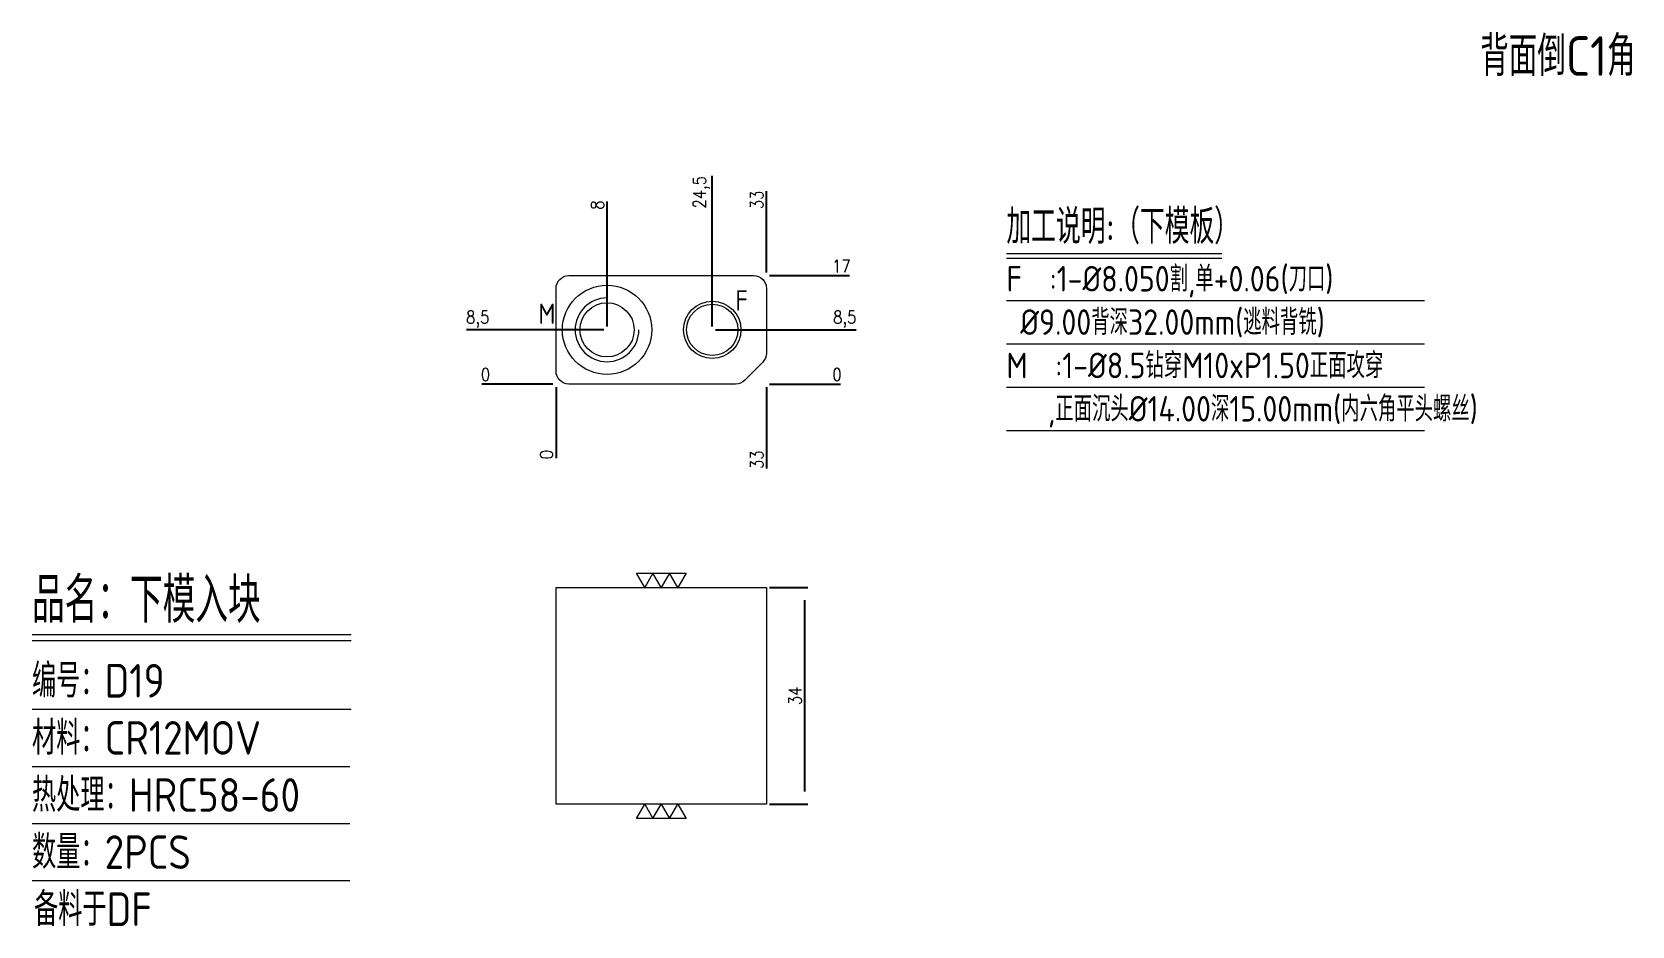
# Model space of a CAD drawing. Header units: millimetres. Extents: x 111328 to 111579, y 600 to 740.
import ezdxf
from ezdxf.enums import TextEntityAlignment as Align

# ---------------------------------------------------------------- set-up
doc = ezdxf.new("R2010")
doc.units = ezdxf.units.MM
doc.linetypes.add('HIDDEN', pattern=[0])
for name, color, linetype in [('DIE_P', 2, 'Continuous'), ('DIM', 4, 'Continuous'), ('TEXT', 4, 'Continuous')]:
    doc.layers.add(name, color=color, linetype=linetype)
doc.styles.add('gbenor', font='gbenor.shx', dxfattribs={"bigfont": 'gbcbig.shx'})
doc.styles.get("Standard").update_dxf_attribs({"font": 'txt.shx', "width": 0.85, "bigfont": 'ctxt.shx'})
doc.dimstyles.new('T-2-WX', dxfattribs={"dimtxt": 2, "dimasz": 2, "dimexe": 0.5, "dimexo": 0.5, "dimgap": 0.5, "dimtad": 1, "dimtxsty": 'Standard', "dimblk": 'OPEN30', "dimcen": 0, "dimazin": 3, "dimtfac": 1, "dimtmove": 0, "dimatfit": 3, "dimldrblk": 'OPEN30', "dimlwd": -1, "dimlwe": -1})

# ---------------------------------------------------------------- blocks, each defined once
blk = doc.blocks.new('*D7579')
at = {"layer": 'Defpoints', "color": 0}
for p in [(111410.15, 685.13), (111443.15, 685.13), (111453.15, 685.13)]:
    blk.add_point(p, dxfattribs=at)
at = {"layer": 'DIM', "color": 0}
blk.add_line((111443.65, 685.13), (111454.79, 685.13), dxfattribs=at)
at = {"layer": 'DIM', "color": 0, "lineweight": 5, "insert": (111454.22, 686.63), "char_height": 2, "attachment_point": 5}
blk.add_mtext('0', dxfattribs=at)
blk = doc.blocks.new('_Open30')
blk = doc.blocks.new('*D7580')
at = {"layer": 'Defpoints', "color": 0}
for p in [(111434.65, 693.63), (111453.15, 693.63), (111410.15, 685.13)]:
    blk.add_point(p, dxfattribs=at)
at = {"layer": 'DIM', "color": 0}
for p, q in [((111435.15, 693.63), (111445.15, 693.63)), ((111445.15, 693.63), (111449.15, 693.63)), ((111449.15, 693.63), (111457.21, 693.63))]:
    blk.add_line(p, q, dxfattribs=at)
at = {"layer": 'DIM', "color": 0, "lineweight": 5, "insert": (111455.43, 695.32), "char_height": 2, "attachment_point": 5}
blk.add_mtext('8,5', dxfattribs=at)
blk = doc.blocks.new('*D7581')
at = {"layer": 'Defpoints', "color": 0}
for p in [(111443.15, 702.13), (111453.15, 702.13), (111410.15, 685.13)]:
    blk.add_point(p, dxfattribs=at)
at = {"layer": 'DIM', "color": 0}
for p, q in [((111443.65, 702.13), (111447.15, 702.13)), ((111447.15, 702.13), (111449.15, 702.13)), ((111449.15, 702.13), (111456.16, 702.13))]:
    blk.add_line(p, q, dxfattribs=at)
at = {"layer": 'DIM', "color": 0, "lineweight": 5, "insert": (111454.91, 703.63), "char_height": 2, "attachment_point": 5}
blk.add_mtext('17', dxfattribs=at)
blk = doc.blocks.new('*D7582')
at = {"layer": 'Defpoints', "color": 0}
for p in [(111400.15, 685.13), (111410.15, 685.13), (111410.15, 685.13)]:
    blk.add_point(p, dxfattribs=at)
at = {"layer": 'DIM', "color": 0}
blk.add_line((111409.65, 685.13), (111398.52, 685.13), dxfattribs=at)
at = {"layer": 'DIM', "color": 0, "lineweight": 5, "insert": (111399.09, 686.63), "char_height": 2, "attachment_point": 5}
blk.add_mtext('0', dxfattribs=at)
blk = doc.blocks.new('*D7583')
at = {"layer": 'Defpoints', "color": 0}
for p in [(111400.15, 693.63), (111418.15, 693.63), (111410.15, 685.13)]:
    blk.add_point(p, dxfattribs=at)
at = {"layer": 'DIM', "color": 0}
for p, q in [((111404.15, 693.63), (111396.09, 693.63)), ((111408.15, 693.63), (111404.15, 693.63)), ((111417.65, 693.63), (111408.15, 693.63))]:
    blk.add_line(p, q, dxfattribs=at)
at = {"layer": 'DIM', "color": 0, "lineweight": 5, "insert": (111397.87, 695.32), "char_height": 2, "attachment_point": 5}
blk.add_mtext('8,5', dxfattribs=at)
blk = doc.blocks.new('*D7584')
at = {"layer": 'Defpoints', "color": 0}
for p in [(111410.15, 685.13), (111443.15, 685.13), (111443.15, 675.13)]:
    blk.add_point(p, dxfattribs=at)
at = {"layer": 'DIM', "color": 0}
for p, q in [((111443.15, 684.63), (111443.15, 681.13)), ((111443.15, 681.13), (111443.15, 679.13)), ((111443.15, 679.13), (111443.15, 671.88))]:
    blk.add_line(p, q, dxfattribs=at)
at = {"layer": 'DIM', "color": 0, "lineweight": 5, "insert": (111441.65, 673.25), "char_height": 2, "attachment_point": 5, "rotation": 90}
blk.add_mtext('33', dxfattribs=at)
blk = doc.blocks.new('*D7585')
at = {"layer": 'Defpoints', "color": 0}
for p in [(111410.15, 685.13), (111410.15, 685.13), (111410.15, 675.13)]:
    blk.add_point(p, dxfattribs=at)
at = {"layer": 'DIM', "color": 0}
blk.add_line((111410.15, 684.63), (111410.15, 673.5), dxfattribs=at)
at = {"layer": 'DIM', "color": 0, "lineweight": 5, "insert": (111408.65, 674.06), "char_height": 2, "attachment_point": 5, "rotation": 90}
blk.add_mtext('0', dxfattribs=at)
blk = doc.blocks.new('*D7586')
at = {"layer": 'Defpoints', "color": 0}
for p in [(111443.15, 712.13), (111443.15, 702.13), (111410.15, 685.13)]:
    blk.add_point(p, dxfattribs=at)
at = {"layer": 'DIM', "color": 0}
for p, q in [((111443.15, 708.13), (111443.15, 715.38)), ((111443.15, 706.13), (111443.15, 708.13)), ((111443.15, 702.63), (111443.15, 706.13))]:
    blk.add_line(p, q, dxfattribs=at)
at = {"layer": 'DIM', "color": 0, "lineweight": 5, "insert": (111441.65, 714.01), "char_height": 2, "attachment_point": 5, "rotation": 90}
blk.add_mtext('33', dxfattribs=at)
blk = doc.blocks.new('*D7587')
at = {"layer": 'Defpoints', "color": 0}
for p in [(111434.65, 712.13), (111434.65, 693.63), (111410.15, 685.13)]:
    blk.add_point(p, dxfattribs=at)
at = {"layer": 'DIM', "color": 0}
for p, q in [((111434.65, 708.13), (111434.65, 717.81)), ((111434.65, 704.13), (111434.65, 708.13)), ((111434.65, 694.13), (111434.65, 704.13))]:
    blk.add_line(p, q, dxfattribs=at)
at = {"layer": 'DIM', "color": 0, "lineweight": 5, "insert": (111432.96, 715.22), "char_height": 2, "attachment_point": 5, "rotation": 90}
blk.add_mtext('24,5', dxfattribs=at)
blk = doc.blocks.new('*D7588')
at = {"layer": 'Defpoints', "color": 0}
for p in [(111418.15, 712.13), (111418.15, 693.63), (111410.15, 685.13)]:
    blk.add_point(p, dxfattribs=at)
at = {"layer": 'DIM', "color": 0}
for p, q in [((111418.15, 708.13), (111418.15, 713.76)), ((111418.15, 704.13), (111418.15, 708.13)), ((111418.15, 694.13), (111418.15, 704.13))]:
    blk.add_line(p, q, dxfattribs=at)
at = {"layer": 'DIM', "color": 0, "lineweight": 5, "insert": (111416.65, 713.2), "char_height": 2, "attachment_point": 5, "rotation": 90}
blk.add_mtext('8', dxfattribs=at)
blk = doc.blocks.new('*D7589')
at = {"layer": 'Defpoints', "color": 0}
for p in [(111443.15, 653.21), (111449.15, 653.21), (111443.15, 619.21)]:
    blk.add_point(p, dxfattribs=at)
at = {"layer": 'DIM', "color": 0}
for p, q in [((111443.65, 653.21), (111449.65, 653.21)), ((111449.15, 621.21), (111449.15, 651.21)), ((111443.65, 619.21), (111449.65, 619.21))]:
    blk.add_line(p, q, dxfattribs=at)
at = {"layer": 'DIM', "color": 0, "lineweight": 5, "insert": (111447.65, 636.21), "char_height": 2, "attachment_point": 5, "rotation": 90}
blk.add_mtext('34', dxfattribs=at)

msp = doc.modelspace()

# ---------------------------------------------------------------- linework, layer by layer
at = {"layer": 'DIE_P', "linetype": 'Continuous', "lineweight": 5}
msp.add_lwpolyline([(111438.324, 685.13), (111412.153, 685.13, -0.4142136), (111410.153, 687.13), (111410.153, 700.13, -0.4142136), (111412.153, 702.13), (111441.153, 702.13, -0.4142136), (111443.153, 700.13), (111443.153, 689.958, -0.1989124), (111442.567, 688.544), (111439.738, 685.716, -0.1989124)], format="xyb", close=True, dxfattribs=at)
at = {"layer": 'DIE_P', "color": 4, "lineweight": 5}
for points in [[(111430.55, 655.462), (111429.251, 653.212), (111427.952, 655.462), (111426.653, 653.212), (111425.353, 655.462), (111424.054, 653.212), (111422.755, 655.462), (111430.55, 655.462)], [(111422.755, 616.962), (111424.054, 619.212), (111425.353, 616.962), (111426.653, 619.212), (111427.952, 616.962), (111429.251, 619.212), (111430.55, 616.962), (111422.755, 616.962)]]:
    msp.add_lwpolyline(points, close=True, dxfattribs=at)
at = {"layer": 'DIE_P', "color": 2, "lineweight": 5}
msp.add_lwpolyline([(111410.153, 653.212), (111443.153, 653.212), (111443.153, 619.212), (111410.153, 619.212)], close=True, dxfattribs=at)
at = {"layer": 'DIE_P', "linetype": 'Continuous', "lineweight": 5, "ltscale": 10}
msp.add_circle((111418.153, 693.63), 7, dxfattribs=at)
at = {"layer": 'DIE_P', "lineweight": 5}
msp.add_circle((111418.153, 693.63), 4.25, dxfattribs=at)
at = {"layer": 'DIE_P', "color": 4, "linetype": 'HIDDEN', "lineweight": 5, "ltscale": 0.5}
msp.add_circle((111434.653, 693.63), 4.5, dxfattribs=at)
at = {"layer": 'DIE_P', "color": 1, "linetype": 'Continuous', "lineweight": 5}
msp.add_circle((111434.653, 693.63), 4.025, dxfattribs=at)
at = {"layer": 'DIE_P', "lineweight": 5}
msp.add_arc((111418.153, 693.63), 5, 90, 0, dxfattribs=at)
at = {"layer": 'DIM', "color": 4, "linetype": 'Continuous', "lineweight": 5}
for p, q in [((111327.967, 645.823), (111378.015, 645.823)), ((111327.967, 644.9), (111378.015, 644.9)), ((111327.967, 634.095), (111378.015, 634.095)), ((111327.967, 625.135), (111377.797, 625.135)), ((111327.967, 616.175), (111377.797, 616.175)), ((111327.967, 607.215), (111377.797, 607.215))]:
    msp.add_line(p, q, dxfattribs=at)
at = {"layer": 'TEXT', "color": 3, "lineweight": 5}
for p, q in [((111480.789, 705.582), (111514.581, 705.582)), ((111480.789, 704.882), (111514.581, 704.882)), ((111480.789, 698.242), (111546.354, 698.242)), ((111480.789, 691.442), (111546.354, 691.442)), ((111480.789, 684.642), (111546.354, 684.642)), ((111480.789, 677.842), (111546.354, 677.842))]:
    msp.add_line(p, q, dxfattribs=at)

# ---------------------------------------------------------------- texts
at = {"layer": 'DIM', "color": 3, "linetype": 'Continuous', "lineweight": 5, "style": 'gbenor'}
for s, height, p in [('品名：下模入块', 7.1155, (111327.967, 647.667)), ('编号：D19', 5.2707, (111327.967, 635.94)), ('材料：CR12MOV', 5.2707, (111327.967, 626.98)), ('热处理：HRC58-60', 5.27072, (111327.967, 618.02)), ('数量：2PCS', 5.2707, (111327.967, 609.059)), ('备料于DF', 5.2707, (111328.287, 600.099))]:
    msp.add_text(s, height=height, dxfattribs=at).set_placement(p)
at = {"layer": 'TEXT', "color": 4, "lineweight": 5, "style": 'gbenor'}
for s, height, p in [('背面倒C1角', 6.2174, (111555.1, 733.469)), ('加工说明:（下模板）', 5.4, (111480.789, 707.122)), (' %%C9.00背深32.00mm(逃料背铣)', 4, (111480.789, 692.842)), ('M  :1-%%c8.5钻穿M10xP1.50正面攻穿', 4, (111480.789, 686.042)), ('   ,正面沉头%%C14.00深15.00mm(内六角平头螺丝)', 4, (111480.789, 679.242))]:
    msp.add_text(s, height=height, dxfattribs=at).set_placement(p)
at = {"layer": 'TEXT', "color": 1, "lineweight": 5, "style": 'gbenor'}
msp.add_text('F  :1-%%c8.050割,单+0.06(刀口)', height=4, dxfattribs=at).set_placement((111480.789, 699.642))
at = {"layer": 'TEXT', "color": 4, "lineweight": 5, "style": 'gbenor'}
for s, p in [('M', (111408.725, 696.156)), ('F', (111439.262, 698.239))]:
    msp.add_text(s, height=3.2, dxfattribs=at).set_placement(p, align=Align.MIDDLE_CENTER)

# ---------------------------------------------------------------- dimensions: what is measured, and where the dimension line sits
at = {"layer": 'DIM', "color": 4, "lineweight": 5}
for feature_location, offset, dtype, origin, picture, middle in [((111434.653, 693.63), (0, 18.5), 1, (111410.153, 685.13), '*D7587', (111432.962, 715.22)), ((111443.153, 702.13), (0, 10), 1, (111410.153, 685.13), '*D7586', (111441.653, 714.006)), ((111418.153, 693.63), (0, 18.5), 1, (111410.153, 685.13), '*D7588', (111416.653, 713.197)), ((111443.153, 702.13), (10, 0), 0, (111410.153, 685.13), '*D7581', (111454.907, 703.63)), ((111418.153, 693.63), (-18, 0), 0, (111410.153, 685.13), '*D7583', (111397.872, 695.32)), ((111434.653, 693.63), (18.5, 0), 0, (111410.153, 685.13), '*D7580', (111455.433, 695.32)), ((111410.15251029, 685.129924109), (-10, 0), 0, (111410.15251029, 685.129924109), '*D7582', (111399.085843624, 686.629924109)), ((111443.15251031, 685.129924109), (10, 0), 0, (111410.15251029, 685.129924109), '*D7579', (111454.219176977, 686.629924109)), ((111410.15251029, 685.129924109), (0, -10), 1, (111410.15251029, 685.129924109), '*D7585', (111408.65251029, 674.063257442)), ((111443.153, 685.13), (0, -10), 1, (111410.153, 685.13), '*D7584', (111441.653, 673.254))]:
    dim = msp.add_ordinate_dim(feature_location=feature_location, offset=offset, dtype=dtype, origin=origin, dimstyle='T-2-WX', dxfattribs=at)
    dim.commit()
    dim.dimension.update_dxf_attribs({"geometry": picture, "text_midpoint": middle})
dim = msp.add_linear_dim(base=(111449.153, 653.212), p1=(111443.153, 619.212), p2=(111443.153, 653.212), angle=90, dimstyle='T-2-WX', dxfattribs=at)
dim.commit()
dim.dimension.update_dxf_attribs({"geometry": '*D7589', "text_midpoint": (111447.653, 636.212)})

doc.saveas('drawing.dxf')
